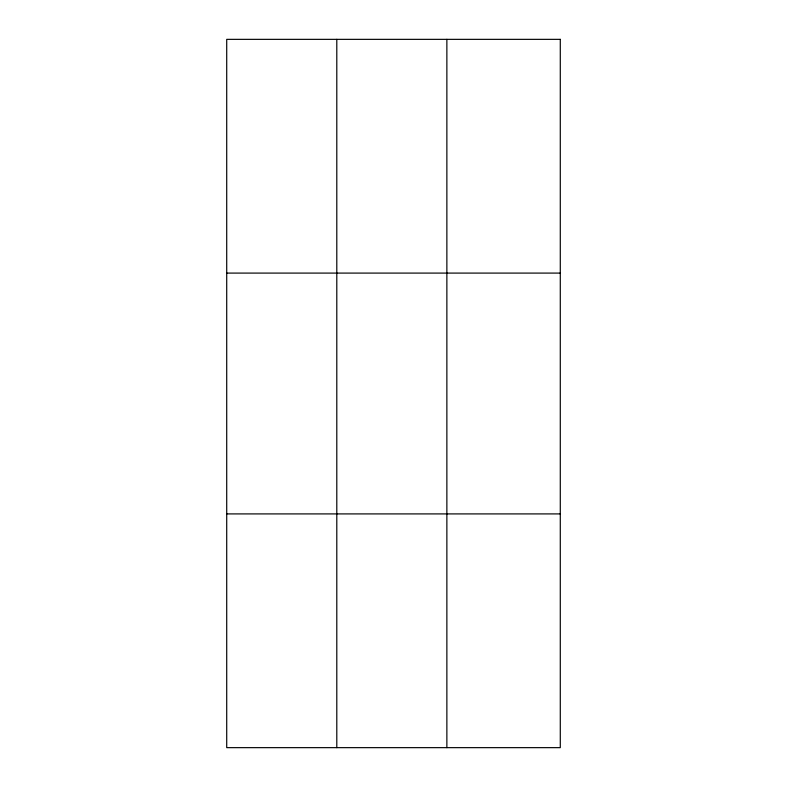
<?xml version="1.0" encoding="UTF-8"?>
<svg xmlns="http://www.w3.org/2000/svg" width="787" height="787" viewBox="0 0 787 787"><rect width="100%" height="100%" fill="white"/><g stroke="black" fill="none" stroke-linecap="round" stroke-linejoin="round"><path stroke-width="1.18" d="M336.797 39.35L336.797 747.65M446.868 39.35L446.868 747.65M226.715 273.089L560.285 273.089M226.715 513.911L560.285 513.911M560.285 39.35L560.285 747.65L226.715 747.65L226.715 39.35L560.285 39.35"/></g></svg>
